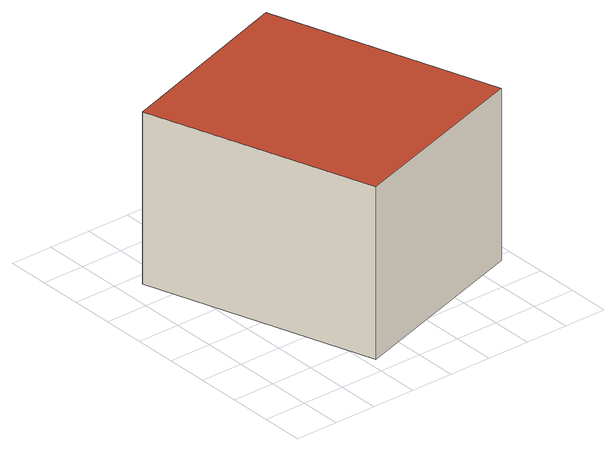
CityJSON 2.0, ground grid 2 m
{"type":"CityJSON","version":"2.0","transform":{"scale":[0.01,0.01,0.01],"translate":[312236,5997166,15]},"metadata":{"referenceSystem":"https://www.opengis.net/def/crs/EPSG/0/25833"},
"CityObjects":{
"building1":{"type":"Building","attributes":{"function":"31001_3034"},"geometry":[{"type":"CompositeSurface","lod":"2","boundaries":[[[0,1,2,3]],[[4,5,6,7]],[[3,5,4,0]],[[0,4,7,1]],[[1,7,6,2]],[[2,6,5,3]]],"semantics":{"surfaces":[{"type":"GroundSurface"},{"type":"RoofSurface"},{"type":"WallSurface"}],"values":[0,1,2,2,2,2]}}]}
},
"vertices":[
[445,85,57],[99,1142,57],[983,1431,57],[1332,364,57],[445,85,863],[1332,364,863],[983,1431,863],[99,1142,863]
]}
